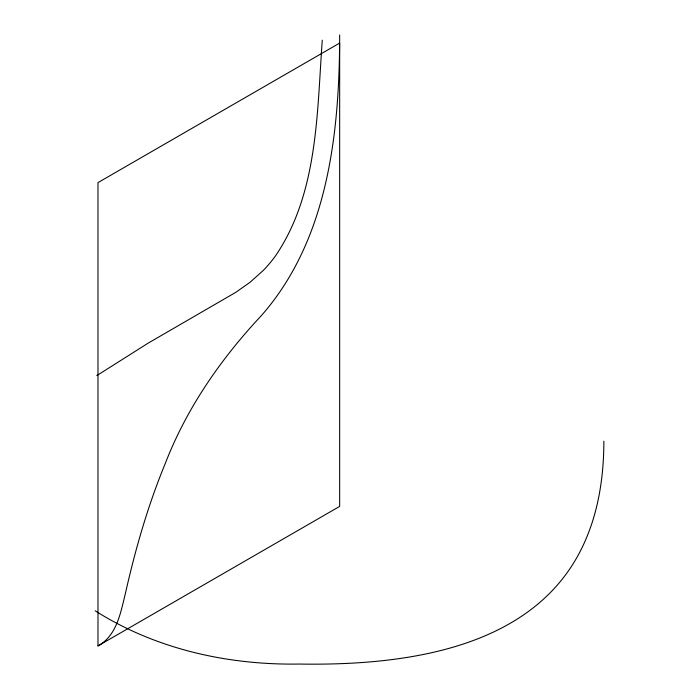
<?xml version="1.0" encoding="UTF-8"?>
<svg xmlns="http://www.w3.org/2000/svg" width="699" height="699" viewBox="0 0 699 699"><rect width="100%" height="100%" fill="white"/><g stroke="black" fill="none" stroke-linecap="round" stroke-linejoin="round"><path stroke-width="1.05" d="M339.662 34.95C339.513 132.487 328.408 239.504 261.173 315.834C220.727 358.989 186.624 408.225 165.217 463.629C147.97 505.429 135.414 548.995 125.497 593.067C120.709 612.184 117.056 635.54 97.982 645.92L97.982 182.605L339.662 43.076L339.662 506.391L97.982 645.92M322.274 40.175C316.935 112.976 318.141 193.509 275.266 256.236A84.387 48.72 -60 0 1 263.182 270.53L250.146 282.213L235.869 292.287L148.039 343.209L96.803 375.616M95.151 610.795C155.851 649.196 227.883 665.203 299.198 664.05C405.551 665.789 541.585 649.083 587.134 536.247A357.53 206.423 60 0 0 603.857 441.183"/></g></svg>
